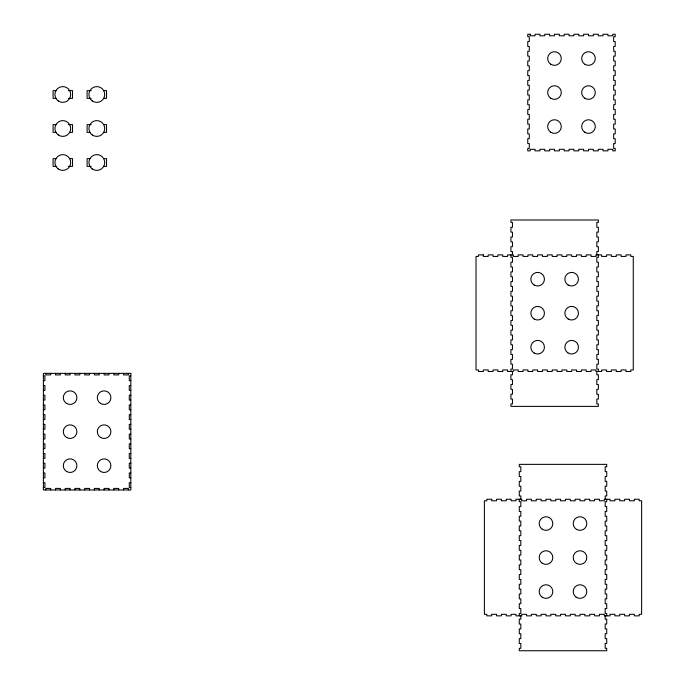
<?xml version="1.0" encoding="UTF-8"?>
<svg xmlns="http://www.w3.org/2000/svg" width="685" height="685" viewBox="0 0 685 685"><rect width="100%" height="100%" fill="white"/><g stroke="black" fill="none" stroke-linecap="round" stroke-linejoin="round"><path stroke-width="1.03" d="M56.196 90.608L53.096 90.608L53.096 98.383L56.196 98.383M68.389 90.608L72.524 90.608L72.524 98.383L68.389 98.383M91.233 90.608L87.106 90.608L87.106 98.383L91.233 98.383M103.435 90.608L106.535 90.608L106.535 98.383L103.435 98.383M56.196 124.619L53.096 124.619L53.096 132.385L56.196 132.385M68.389 124.619L72.524 124.619L72.524 132.385L69.425 132.385M91.233 124.619L87.106 124.619L87.106 132.385L90.206 132.385M103.435 124.619L106.535 124.619L106.535 132.385L103.435 132.385M56.196 158.62L53.096 158.62L53.096 166.395L56.196 166.395M69.425 158.62L72.524 158.62L72.524 166.395L68.389 166.395M90.206 158.62L87.106 158.62L87.106 166.395L91.233 166.395M103.435 158.62L106.535 158.62L106.535 166.395L103.435 166.395M43.378 375.791L44.919 375.791L44.919 380.654L43.378 380.654M130.826 375.791L129.285 375.791L129.285 380.654L130.826 380.654M43.378 385.509L44.919 385.509L44.919 390.364L43.378 390.364M130.826 385.509L129.285 385.509L129.285 390.364L130.826 390.364M43.378 395.228L44.919 395.228L44.919 400.083L43.378 400.083M130.826 395.228L129.285 395.228L129.285 400.083L130.826 400.083M43.378 404.946L44.919 404.946L44.919 409.801L43.378 409.801M130.826 404.946L129.285 404.946L129.285 409.801L130.826 409.801M43.378 414.656L44.919 414.656L44.919 419.52L43.378 419.52M130.826 414.656L129.285 414.656L129.285 419.52L130.826 419.52M43.378 424.375L44.919 424.375L44.919 429.238L43.378 429.238M130.826 424.375L129.285 424.375L129.285 429.238L130.826 429.238M43.378 434.093L44.919 434.093L44.919 438.948L43.378 438.948M130.826 434.093L129.285 434.093L129.285 438.948L130.826 438.948M43.378 443.812L44.919 443.812L44.919 448.666L43.378 448.666M130.826 443.812L129.285 443.812L129.285 448.666L130.826 448.666M43.378 453.53L44.919 453.53L44.919 458.385L43.378 458.385M130.826 453.53L129.285 453.53L129.285 458.385L130.826 458.385M43.378 463.24L44.919 463.24L44.919 468.103L43.378 468.103M130.826 463.24L129.285 463.24L129.285 468.103L130.826 468.103M43.378 472.958L44.919 472.958L44.919 477.822L43.378 477.822M130.826 472.958L129.285 472.958L129.285 477.822L130.826 477.822M43.378 482.677L44.919 482.677L44.919 487.532L43.378 487.532M130.826 482.677L129.285 482.677L129.285 487.532L130.826 487.532M606.73 499.254L606.73 501.685L605.189 501.685L605.189 506.54L606.73 506.54L606.73 511.404L605.189 511.404L605.189 516.259L606.73 516.259L606.73 521.114L605.189 521.114L605.189 525.977L606.73 525.977L606.73 530.832L605.189 530.832L605.189 535.696L606.73 535.696L606.73 540.551L605.189 540.551L605.189 545.406L606.73 545.406L606.73 550.269L605.189 550.269L605.189 555.124L606.73 555.124L606.73 559.987L605.189 559.987L605.189 564.842L606.73 564.842L606.73 569.697L605.189 569.697L605.189 574.561L606.73 574.561L606.73 579.416L605.189 579.416L605.189 584.279L606.73 584.279L606.73 589.134L605.189 589.134L605.189 593.989L606.73 593.989L606.73 598.853L605.189 598.853L605.189 603.708L606.73 603.708L606.73 608.571L605.189 608.571L605.189 613.426L606.73 613.426L606.73 615.858M605.189 499.254L605.189 495.94L606.73 495.94L606.73 491.076L605.189 491.076L605.189 486.222L606.73 486.222L606.73 481.367L605.189 481.367L605.189 476.503L606.73 476.503L606.73 471.648L605.189 471.648L605.189 466.785L606.73 466.785L606.73 464.362L519.273 464.362L519.273 466.785L520.823 466.785L520.823 471.648L519.273 471.648L519.273 476.503L520.823 476.503L520.823 481.367L519.273 481.367L519.273 486.222L520.823 486.222L520.823 491.076L519.273 491.076L519.273 495.94L520.823 495.94L520.823 499.254M605.189 615.858L605.189 619.171L606.73 619.171L606.73 624.026L605.189 624.026L605.189 628.89L606.73 628.89L606.73 633.745L605.189 633.745L605.189 638.608L606.73 638.608L606.73 643.463L605.189 643.463L605.189 648.318L606.73 648.318L606.73 650.75L519.273 650.75L519.273 648.318L520.823 648.318L520.823 643.463L519.273 643.463L519.273 638.608L520.823 638.608L520.823 633.745L519.273 633.745L519.273 628.89L520.823 628.89L520.823 624.026L519.273 624.026L519.273 619.171L520.823 619.171L520.823 615.858M598.365 254.888L598.365 257.312L596.823 257.312L596.823 262.175L598.365 262.175L598.365 267.03L596.823 267.03L596.823 271.894L598.365 271.894L598.365 276.749L596.823 276.749L596.823 281.603L598.365 281.603L598.365 286.467L596.823 286.467L596.823 291.322L598.365 291.322L598.365 296.185L596.823 296.185L596.823 301.04L598.365 301.04L598.365 305.895L596.823 305.895L596.823 310.759L598.365 310.759L598.365 315.614L596.823 315.614L596.823 320.477L598.365 320.477L598.365 325.332L596.823 325.332L596.823 330.187L598.365 330.187L598.365 335.051L596.823 335.051L596.823 339.906L598.365 339.906L598.365 344.769L596.823 344.769L596.823 349.624L598.365 349.624L598.365 354.479L596.823 354.479L596.823 359.342L598.365 359.342L598.365 364.197L596.823 364.197L596.823 369.061L598.365 369.061L598.365 371.484M596.823 254.888L596.823 251.566L598.365 251.566L598.365 246.711L596.823 246.711L596.823 241.856L598.365 241.856L598.365 236.993L596.823 236.993L596.823 232.138L598.365 232.138L598.365 227.274L596.823 227.274L596.823 222.419L598.365 222.419L598.365 219.988L510.916 219.988L510.916 222.419L512.457 222.419L512.457 227.274L510.916 227.274L510.916 232.138L512.457 232.138L512.457 236.993L510.916 236.993L510.916 241.856L512.457 241.856L512.457 246.711L510.916 246.711L510.916 251.566L512.457 251.566L512.457 254.888M596.823 371.484L596.823 374.806L598.365 374.806L598.365 379.661L596.823 379.661L596.823 384.516L598.365 384.516L598.365 389.38L596.823 389.38L596.823 394.235L598.365 394.235L598.365 399.098L596.823 399.098L596.823 403.953L598.365 403.953L598.365 406.385L510.916 406.385L510.916 403.953L512.457 403.953L512.457 399.098L510.916 399.098L510.916 394.235L512.457 394.235L512.457 389.38L510.916 389.38L510.916 384.516L512.457 384.516L512.457 379.661L510.916 379.661L510.916 374.806L512.457 374.806L512.457 371.484M519.273 499.254L519.273 501.685L520.823 501.685L520.823 506.54L519.273 506.54L519.273 511.404L520.823 511.404L520.823 516.259L519.273 516.259L519.273 521.114L520.823 521.114L520.823 525.977L519.273 525.977L519.273 530.832L520.823 530.832L520.823 535.696L519.273 535.696L519.273 540.551L520.823 540.551L520.823 545.406L519.273 545.406L519.273 550.269L520.823 550.269L520.823 555.124L519.273 555.124L519.273 559.987L520.823 559.987L520.823 564.842L519.273 564.842L519.273 569.697L520.823 569.697L520.823 574.561L519.273 574.561L519.273 579.416L520.823 579.416L520.823 584.279L519.273 584.279L519.273 589.134L520.823 589.134L520.823 593.989L519.273 593.989L519.273 598.853L520.823 598.853L520.823 603.708L519.273 603.708L519.273 608.571L520.823 608.571L520.823 613.426L519.273 613.426L519.273 615.858M510.916 254.888L510.916 257.312L512.457 257.312L512.457 262.175L510.916 262.175L510.916 267.03L512.457 267.03L512.457 271.894L510.916 271.894L510.916 276.749L512.457 276.749L512.457 281.603L510.916 281.603L510.916 286.467L512.457 286.467L512.457 291.322L510.916 291.322L510.916 296.185L512.457 296.185L512.457 301.04L510.916 301.04L510.916 305.895L512.457 305.895L512.457 310.759L510.916 310.759L510.916 315.614L512.457 315.614L512.457 320.477L510.916 320.477L510.916 325.332L512.457 325.332L512.457 330.187L510.916 330.187L510.916 335.051L512.457 335.051L512.457 339.906L510.916 339.906L510.916 344.769L512.457 344.769L512.457 349.624L510.916 349.624L510.916 354.479L512.457 354.479L512.457 359.342L510.916 359.342L510.916 364.197L512.457 364.197L512.457 369.061L510.916 369.061L510.916 371.484M128.395 373.359L128.395 374.909L123.54 374.909L123.54 373.359M128.395 489.963L128.395 488.422L123.54 488.422L123.54 489.963M118.685 373.359L118.685 374.909L113.821 374.909L113.821 373.359M118.685 489.963L118.685 488.422L113.821 488.422L113.821 489.963M108.966 373.359L108.966 374.909L104.103 374.909L104.103 373.359M108.966 489.963L108.966 488.422L104.103 488.422L104.103 489.963M99.248 373.359L99.248 374.909L94.393 374.909L94.393 373.359M99.248 489.963L99.248 488.422L94.393 488.422L94.393 489.963M89.529 373.359L89.529 374.909L84.675 374.909L84.675 373.359M89.529 489.963L89.529 488.422L84.675 488.422L84.675 489.963M79.811 373.359L79.811 374.909L74.956 374.909L74.956 373.359M79.811 489.963L79.811 488.422L74.956 488.422L74.956 489.963M70.101 373.359L70.101 374.909L65.238 374.909L65.238 373.359M70.101 489.963L70.101 488.422L65.238 488.422L65.238 489.963M60.383 373.359L60.383 374.909L55.519 374.909L55.519 373.359M60.383 489.963L60.383 488.422L55.519 488.422L55.519 489.963M50.664 373.359L50.664 374.909L45.809 374.909L45.809 373.359M50.664 489.963L50.664 488.422L45.809 488.422L45.809 489.963M530.181 34.25L527.758 34.25L527.758 36.682L529.299 36.682L529.299 41.537L527.758 41.537L527.758 46.392L529.299 46.392L529.299 51.255L527.758 51.255L527.758 56.11L529.299 56.11L529.299 60.974L527.758 60.974L527.758 65.828L529.299 65.828L529.299 70.683L527.758 70.683L527.758 75.547L529.299 75.547L529.299 80.402L527.758 80.402L527.758 85.265L529.299 85.265L529.299 90.12L527.758 90.12L527.758 94.975L529.299 94.975L529.299 99.839L527.758 99.839L527.758 104.694L529.299 104.694L529.299 109.557L527.758 109.557L527.758 114.412L529.299 114.412L529.299 119.267L527.758 119.267L527.758 124.131L529.299 124.131L529.299 128.985L527.758 128.985L527.758 133.849L529.299 133.849L529.299 138.704L527.758 138.704L527.758 143.559L529.299 143.559L529.299 148.422L527.758 148.422L527.758 150.854L530.181 150.854L530.181 149.304L535.045 149.304L535.045 150.854L539.9 150.854L539.9 149.304L544.763 149.304L544.763 150.854L549.618 150.854L549.618 149.304L554.473 149.304L554.473 150.854L559.337 150.854L559.337 149.304L564.192 149.304L564.192 150.854L569.055 150.854L569.055 149.304L573.91 149.304L573.91 150.854L578.765 150.854L578.765 149.304L583.629 149.304L583.629 150.854L588.483 150.854L588.483 149.304L593.347 149.304L593.347 150.854L598.202 150.854L598.202 149.304L603.057 149.304L603.057 150.854L607.92 150.854L607.92 149.304L612.775 149.304L612.775 150.854L615.207 150.854L615.207 148.422L613.666 148.422L613.666 143.559L615.207 143.559L615.207 138.704L613.666 138.704L613.666 133.849L615.207 133.849L615.207 128.985L613.666 128.985L613.666 124.131L615.207 124.131L615.207 119.267L613.666 119.267L613.666 114.412L615.207 114.412L615.207 109.557L613.666 109.557L613.666 104.694L615.207 104.694L615.207 99.839L613.666 99.839L613.666 94.975L615.207 94.975L615.207 90.12L613.666 90.12L613.666 85.265L615.207 85.265L615.207 80.402L613.666 80.402L613.666 75.547L615.207 75.547L615.207 70.683L613.666 70.683L613.666 65.828L615.207 65.828L615.207 60.974L613.666 60.974L613.666 56.11L615.207 56.11L615.207 51.255L613.666 51.255L613.666 46.392L615.207 46.392L615.207 41.537L613.666 41.537L613.666 36.682L615.207 36.682L615.207 34.25L612.775 34.25L612.775 35.791L607.92 35.791L607.92 34.25L603.057 34.25L603.057 35.791L598.202 35.791L598.202 34.25L593.347 34.25L593.347 35.791L588.483 35.791L588.483 34.25L583.629 34.25L583.629 35.791L578.765 35.791L578.765 34.25L573.91 34.25L573.91 35.791L569.055 35.791L569.055 34.25L564.192 34.25L564.192 35.791L559.337 35.791L559.337 34.25L554.473 34.25L554.473 35.791L549.618 35.791L549.618 34.25L544.763 34.25L544.763 35.791L539.9 35.791L539.9 34.25L535.045 34.25L535.045 35.791L530.181 35.791L530.181 34.25M483.31 254.888L478.455 254.888L478.455 256.43L476.024 256.43L476.024 369.943L478.455 369.943L478.455 371.484L483.31 371.484L483.31 369.943L488.165 369.943L488.165 371.484L493.029 371.484L493.029 369.943L497.884 369.943L497.884 371.484L502.747 371.484L502.747 369.943L507.602 369.943L507.602 371.484L513.348 371.484L513.348 369.943L518.202 369.943L518.202 371.484L523.066 371.484L523.066 369.943L527.921 369.943L527.921 371.484L532.776 371.484L532.776 369.943L537.639 369.943L537.639 371.484L542.494 371.484L542.494 369.943L547.358 369.943L547.358 371.484L552.213 371.484L552.213 369.943L557.068 369.943L557.068 371.484L561.931 371.484L561.931 369.943L566.786 369.943L566.786 371.484L571.65 371.484L571.65 369.943L576.505 369.943L576.505 371.484L581.36 371.484L581.36 369.943L586.223 369.943L586.223 371.484L591.078 371.484L591.078 369.943L595.941 369.943L595.941 371.484L601.687 371.484L601.687 369.943L606.542 369.943L606.542 371.484L611.397 371.484L611.397 369.943L616.26 369.943L616.26 371.484L621.115 371.484L621.115 369.943L625.979 369.943L625.979 371.484L630.834 371.484L630.834 369.943L633.265 369.943L633.265 256.43L630.834 256.43L630.834 254.888L625.979 254.888L625.979 256.43L621.115 256.43L621.115 254.888L616.26 254.888L616.26 256.43L611.397 256.43L611.397 254.888L606.542 254.888L606.542 256.43L601.687 256.43L601.687 254.888L595.941 254.888L595.941 256.43L591.078 256.43L591.078 254.888L586.223 254.888L586.223 256.43L581.36 256.43L581.36 254.888L576.505 254.888L576.505 256.43L571.65 256.43L571.65 254.888L566.786 254.888L566.786 256.43L561.931 256.43L561.931 254.888L557.068 254.888L557.068 256.43L552.213 256.43L552.213 254.888L547.358 254.888L547.358 256.43L542.494 256.43L542.494 254.888L537.639 254.888L537.639 256.43L532.776 256.43L532.776 254.888L527.921 254.888L527.921 256.43L523.066 256.43L523.066 254.888L518.202 254.888L518.202 256.43L513.348 256.43L513.348 254.888L507.602 254.888L507.602 256.43L502.747 256.43L502.747 254.888L497.884 254.888L497.884 256.43L493.029 256.43L493.029 254.888L488.165 254.888L488.165 256.43L483.31 256.43L483.31 254.888M130.826 373.359L43.378 373.359L43.378 489.963L130.826 489.963L130.826 373.359M491.667 499.254L486.812 499.254L486.812 500.795L484.381 500.795L484.381 614.317L486.812 614.317L486.812 615.858L491.667 615.858L491.667 614.317L496.531 614.317L496.531 615.858L501.386 615.858L501.386 614.317L506.241 614.317L506.241 615.858L511.104 615.858L511.104 614.317L515.959 614.317L515.959 615.858L521.705 615.858L521.705 614.317L526.568 614.317L526.568 615.858L531.423 615.858L531.423 614.317L536.278 614.317L536.278 615.858L541.141 615.858L541.141 614.317L545.996 614.317L545.996 615.858L550.86 615.858L550.86 614.317L555.715 614.317L555.715 615.858L560.57 615.858L560.57 614.317L565.433 614.317L565.433 615.858L570.288 615.858L570.288 614.317L575.152 614.317L575.152 615.858L580.007 615.858L580.007 614.317L584.862 614.317L584.862 615.858L589.725 615.858L589.725 614.317L594.58 614.317L594.58 615.858L599.443 615.858L599.443 614.317L604.298 614.317L604.298 615.858L610.044 615.858L610.044 614.317L614.899 614.317L614.899 615.858L619.762 615.858L619.762 614.317L624.617 614.317L624.617 615.858L629.481 615.858L629.481 614.317L634.336 614.317L634.336 615.858L639.191 615.858L639.191 614.317L641.622 614.317L641.622 500.795L639.191 500.795L639.191 499.254L634.336 499.254L634.336 500.795L629.481 500.795L629.481 499.254L624.617 499.254L624.617 500.795L619.762 500.795L619.762 499.254L614.899 499.254L614.899 500.795L610.044 500.795L610.044 499.254L604.298 499.254L604.298 500.795L599.443 500.795L599.443 499.254L594.58 499.254L594.58 500.795L589.725 500.795L589.725 499.254L584.862 499.254L584.862 500.795L580.007 500.795L580.007 499.254L575.152 499.254L575.152 500.795L570.288 500.795L570.288 499.254L565.433 499.254L565.433 500.795L560.57 500.795L560.57 499.254L555.715 499.254L555.715 500.795L550.86 500.795L550.86 499.254L545.996 499.254L545.996 500.795L541.141 500.795L541.141 499.254L536.278 499.254L536.278 500.795L531.423 500.795L531.423 499.254L526.568 499.254L526.568 500.795L521.705 500.795L521.705 499.254L515.959 499.254L515.959 500.795L511.104 500.795L511.104 499.254L506.241 499.254L506.241 500.795L501.386 500.795L501.386 499.254L496.531 499.254L496.531 500.795L491.667 500.795L491.667 499.254M542.186 563.19A6.799 6.799 0 0 0 552.786 558.044A6.799 6.799 0 0 0 543.025 551.434A6.799 6.799 0 0 0 542.186 563.19M542.186 529.18A6.799 6.799 0 0 0 552.786 524.034A6.799 6.799 0 0 0 543.025 517.432A6.799 6.799 0 0 0 542.186 529.18M576.607 529.437A6.799 6.799 0 0 0 586.805 523.546A6.799 6.799 0 0 0 576.607 517.654A6.799 6.799 0 0 0 576.607 529.437M576.607 563.447A6.799 6.799 0 0 0 586.805 557.556A6.799 6.799 0 0 0 576.607 551.665A6.799 6.799 0 0 0 576.607 563.447M576.196 597.2A6.799 6.799 0 0 0 586.788 592.046A6.799 6.799 0 0 0 577.035 585.444A6.799 6.799 0 0 0 576.196 597.2M542.186 597.2A6.799 6.799 0 0 0 552.786 592.046A6.799 6.799 0 0 0 543.025 585.444A6.799 6.799 0 0 0 542.186 597.2M534.24 353.083A6.799 6.799 0 0 0 544.438 347.192A6.799 6.799 0 0 0 534.24 341.301A6.799 6.799 0 0 0 534.24 353.083M567.831 352.826A6.799 6.799 0 0 0 578.431 347.68A6.799 6.799 0 0 0 568.678 341.079A6.799 6.799 0 0 0 567.831 352.826M568.242 319.073A6.799 6.799 0 0 0 578.448 313.191A6.799 6.799 0 0 0 568.242 307.3A6.799 6.799 0 0 0 568.242 319.073M568.242 285.071A6.799 6.799 0 0 0 578.448 279.18A6.799 6.799 0 0 0 568.242 273.289A6.799 6.799 0 0 0 568.242 285.071M534.24 285.071A6.799 6.799 0 0 0 544.438 279.18A6.799 6.799 0 0 0 534.24 273.289A6.799 6.799 0 0 0 534.24 285.071M534.24 319.073A6.799 6.799 0 0 0 544.438 313.191A6.799 6.799 0 0 0 534.24 307.3A6.799 6.799 0 0 0 534.24 319.073M550.663 132.188A6.799 6.799 0 0 0 561.263 127.042A6.799 6.799 0 0 0 551.502 120.44A6.799 6.799 0 0 0 550.663 132.188M550.663 98.186A6.799 6.799 0 0 0 561.263 93.032A6.799 6.799 0 0 0 551.502 86.43A6.799 6.799 0 0 0 550.663 98.186M550.663 64.176A6.799 6.799 0 0 0 561.263 59.03A6.799 6.799 0 0 0 551.502 52.42A6.799 6.799 0 0 0 550.663 64.176M585.084 64.433A6.799 6.799 0 0 0 595.291 58.542A6.799 6.799 0 0 0 585.084 52.651A6.799 6.799 0 0 0 585.084 64.433M584.673 98.186A6.799 6.799 0 0 0 595.274 93.032A6.799 6.799 0 0 0 585.512 86.43A6.799 6.799 0 0 0 584.673 98.186M584.673 132.188A6.799 6.799 0 0 0 595.274 127.042A6.799 6.799 0 0 0 585.512 120.44A6.799 6.799 0 0 0 584.673 132.188M58.268 168.964A7.895 7.895 0 0 0 70.675 163.218A7.895 7.895 0 0 0 59.492 155.349A7.895 7.895 0 0 0 58.268 168.964M58.268 134.954A7.895 7.895 0 0 0 70.675 129.208A7.895 7.895 0 0 0 59.492 121.339A7.895 7.895 0 0 0 58.268 134.954M58.268 100.952A7.895 7.895 0 0 0 70.675 95.206A7.895 7.895 0 0 0 59.492 87.329A7.895 7.895 0 0 0 58.268 100.952M92.269 100.952A7.895 7.895 0 0 0 104.685 95.206A7.895 7.895 0 0 0 93.502 87.329A7.895 7.895 0 0 0 92.269 100.952M92.269 134.954A7.895 7.895 0 0 0 104.685 129.208A7.895 7.895 0 0 0 93.502 121.339A7.895 7.895 0 0 0 92.269 134.954M92.269 168.964A7.895 7.895 0 0 0 104.685 163.218A7.895 7.895 0 0 0 93.502 155.349A7.895 7.895 0 0 0 92.269 168.964M100.704 471.563A6.799 6.799 0 0 0 110.91 465.672A6.799 6.799 0 0 0 100.704 459.781A6.799 6.799 0 0 0 100.704 471.563M100.704 437.552A6.799 6.799 0 0 0 110.91 431.661A6.799 6.799 0 0 0 100.704 425.77A6.799 6.799 0 0 0 100.704 437.552M100.704 403.542A6.799 6.799 0 0 0 110.91 397.651A6.799 6.799 0 0 0 100.704 391.769A6.799 6.799 0 0 0 100.704 403.542M66.693 403.542A6.799 6.799 0 0 0 76.9 397.651A6.799 6.799 0 0 0 66.693 391.769A6.799 6.799 0 0 0 66.693 403.542M66.693 437.552A6.799 6.799 0 0 0 76.9 431.661A6.799 6.799 0 0 0 66.693 425.77A6.799 6.799 0 0 0 66.693 437.552M66.693 471.563A6.799 6.799 0 0 0 76.9 465.672A6.799 6.799 0 0 0 66.693 459.781A6.799 6.799 0 0 0 66.693 471.563"/></g></svg>
